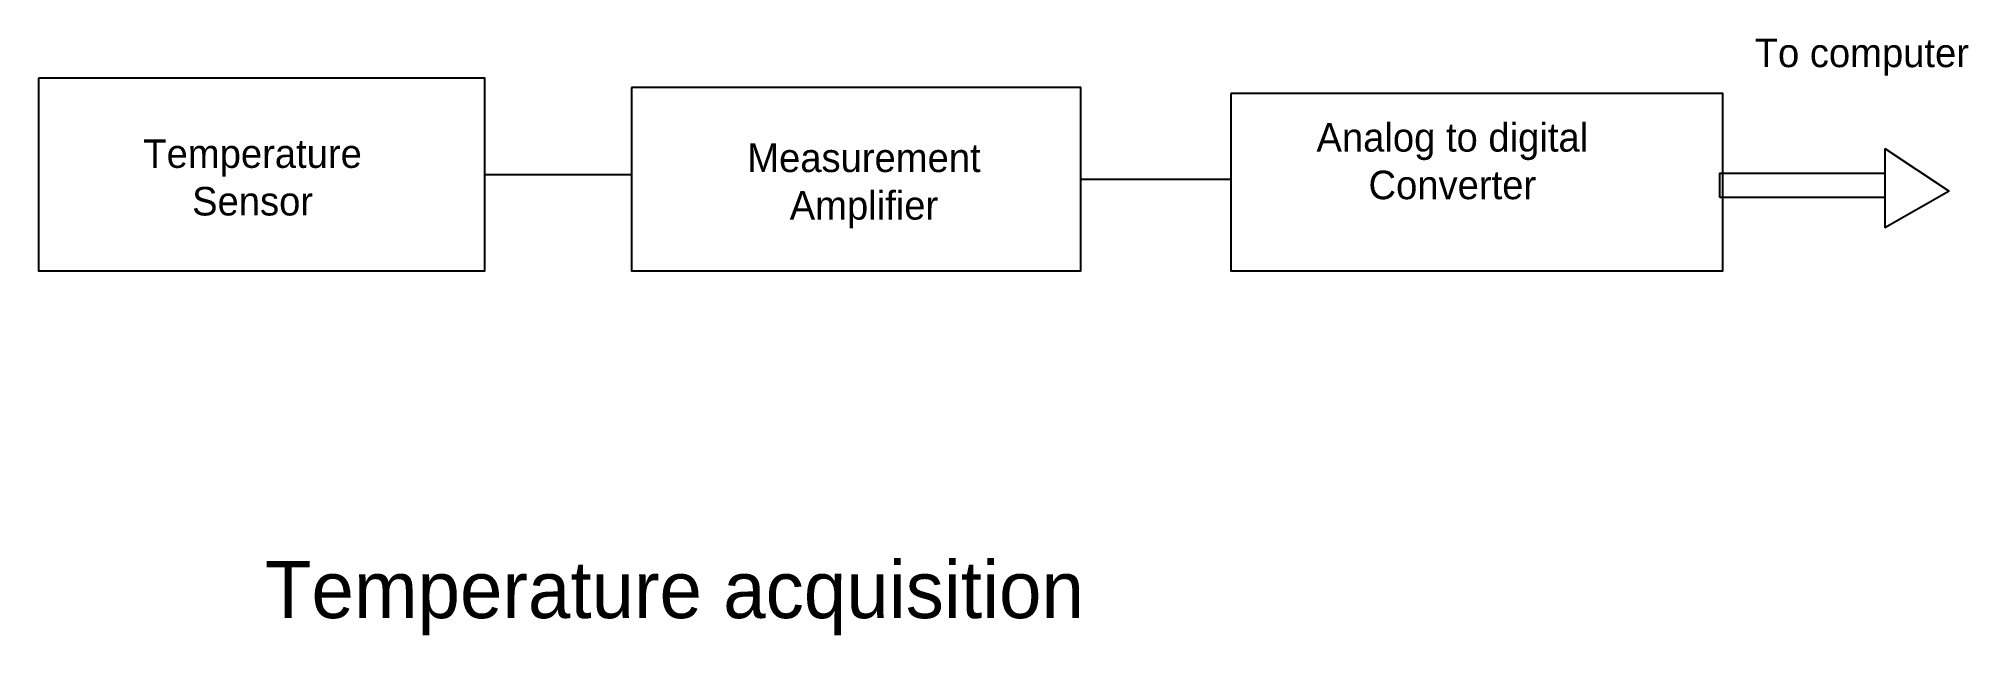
# Model space of a CAD drawing. Header units: millimetres. Extents: x 0 to 13.5, y 3.1 to 7.3.
import ezdxf

# ---------------------------------------------------------------- set-up
doc = ezdxf.new("R2010")
doc.units = ezdxf.units.MM
doc.header["$MEASUREMENT"] = 0
doc.styles.get("Standard").update_dxf_attribs({"font": 'ARTxt.shx', "bigfont": 'Big_Font.shx'})

msp = doc.modelspace()

# ---------------------------------------------------------------- linework, layer by layer
for p, q in [((12.916, 6.491), (12.916, 5.935)), ((12.916, 6.491), (13.366, 6.192)), ((3.109, 6.309), (4.137, 6.309)), ((4.137, 6.277), (4.137, 6.277)), ((7.285, 6.277), (8.334, 6.277)), ((13.366, 6.192), (12.916, 5.935))]:
    msp.add_line(p, q)
for points in [[(-0.017, 6.984), (-0.017, 5.635), (3.109, 5.635), (3.109, 6.984)], [(4.137, 6.92), (4.137, 5.635), (7.285, 5.635), (7.285, 6.92)], [(8.334, 6.877), (8.334, 5.635), (11.781, 5.635), (11.781, 6.877)], [(11.76, 6.149), (11.76, 6.32), (12.916, 6.32), (12.916, 6.149)]]:
    msp.add_lwpolyline(points, close=True)

# ---------------------------------------------------------------- texts
at = {"attachment_point": 1}
for s, insert, char_height, width in [('{\\pxqc;To computer}', (11.888, 7.262), 0.2, 1.73436), ('{\\pxqc;Analog to digital\\PConverter}', (8.484, 6.67), 0.2, 2.80496), ('{\\pxqc;Temperature\\PSensor}', (-0.402, 6.556), 0.2, 3.76849), ('{\\pxqc;Measurement\\PAmplifier}', (4.416, 6.527), 0.2, 2.6979), ('{Temperature acquisition}', (1.568, 3.601), 0.4, 9.05723)]:
    msp.add_mtext(s, dxfattribs=dict(at, insert=insert, char_height=char_height, width=width))

doc.saveas('drawing.dxf')
